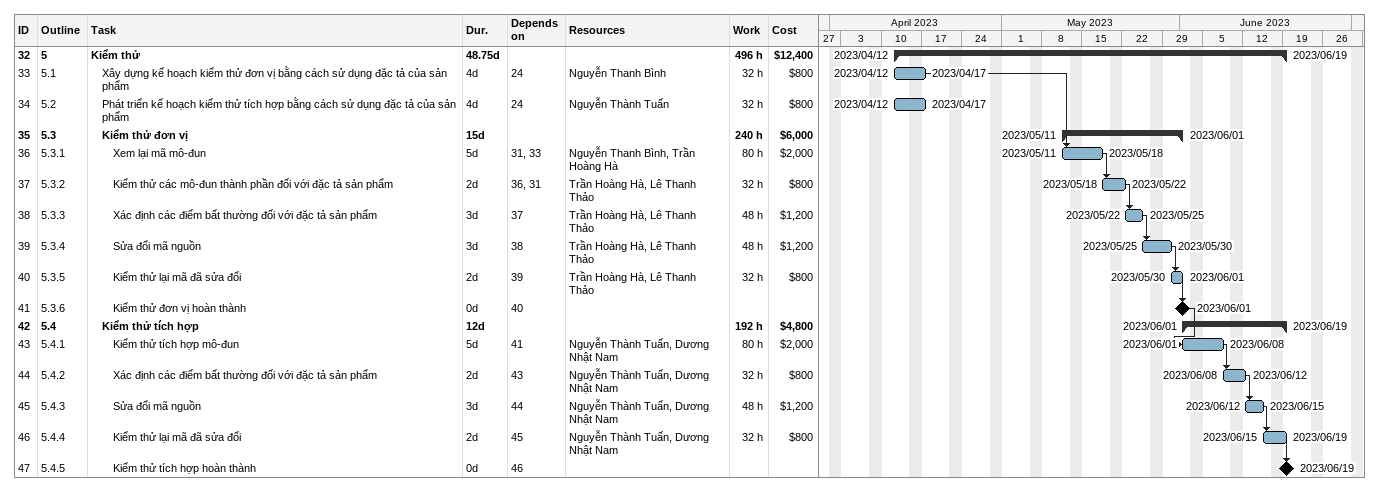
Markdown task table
| ID | WBS | Task | Duration | Start | Finish | Predecessors | Resources | Work (h) | Cost ($) |
|---|---|---|---|---|---|---|---|---|---|
| 32 | 5 | **Kiểm thử** | 48.75d | 2023-04-12 | 2023-06-19 |  |  | 496 | 12400 |
| 33 | 5.1 | Xây dựng kế hoạch kiểm thử đơn vị bằng cách sử dụng đặc tả của sản phẩm | 4d | 2023-04-12 | 2023-04-17 | 24 | Nguyễn Thanh Bình | 32 | 800 |
| 34 | 5.2 | Phát triển kế hoạch kiểm thử tích hợp bằng cách sử dụng đặc tả của sản phẩm | 4d | 2023-04-12 | 2023-04-17 | 24 | Nguyễn Thành Tuấn | 32 | 800 |
| 35 | 5.3 | **Kiểm thử đơn vị** | 15d | 2023-05-11 | 2023-06-01 |  |  | 240 | 6000 |
| 36 | 5.3.1 | Xem lại mã mô-đun | 5d | 2023-05-11 | 2023-05-18 | 31, 33 | Nguyễn Thanh Bình, Trần Hoàng Hà | 80 | 2000 |
| 37 | 5.3.2 | Kiểm thử các mô-đun thành phần đối với đặc tả sản phẩm | 2d | 2023-05-18 | 2023-05-22 | 36, 31 | Trần Hoàng Hà, Lê Thanh Thảo | 32 | 800 |
| 38 | 5.3.3 | Xác định các điểm bất thường đối với đặc tả sản phẩm | 3d | 2023-05-22 | 2023-05-25 | 37 | Trần Hoàng Hà, Lê Thanh Thảo | 48 | 1200 |
| 39 | 5.3.4 | Sửa đổi mã nguồn | 3d | 2023-05-25 | 2023-05-30 | 38 | Trần Hoàng Hà, Lê Thanh Thảo | 48 | 1200 |
| 40 | 5.3.5 | Kiểm thử lại mã đã sửa đổi | 2d | 2023-05-30 | 2023-06-01 | 39 | Trần Hoàng Hà, Lê Thanh Thảo | 32 | 800 |
| 41 | 5.3.6 | Kiểm thử đơn vị hoàn thành | 0d | 2023-06-01 | 2023-06-01 | 40 |  |  |  |
| 42 | 5.4 | **Kiểm thử tích hợp** | 12d | 2023-06-01 | 2023-06-19 |  |  | 192 | 4800 |
| 43 | 5.4.1 | Kiểm thử tích hợp mô-đun | 5d | 2023-06-01 | 2023-06-08 | 41 | Nguyễn Thành Tuấn, Dương Nhật Nam | 80 | 2000 |
| 44 | 5.4.2 | Xác định các điểm bất thường đối với đặc tả sản phẩm | 2d | 2023-06-08 | 2023-06-12 | 43 | Nguyễn Thành Tuấn, Dương Nhật Nam | 32 | 800 |
| 45 | 5.4.3 | Sửa đổi mã nguồn | 3d | 2023-06-12 | 2023-06-15 | 44 | Nguyễn Thành Tuấn, Dương Nhật Nam | 48 | 1200 |
| 46 | 5.4.4 | Kiểm thử lại mã đã sửa đổi | 2d | 2023-06-15 | 2023-06-19 | 45 | Nguyễn Thành Tuấn, Dương Nhật Nam | 32 | 800 |
| 47 | 5.4.5 | Kiểm thử tích hợp hoàn thành | 0d | 2023-06-19 | 2023-06-19 | 46 |  |  |  |
